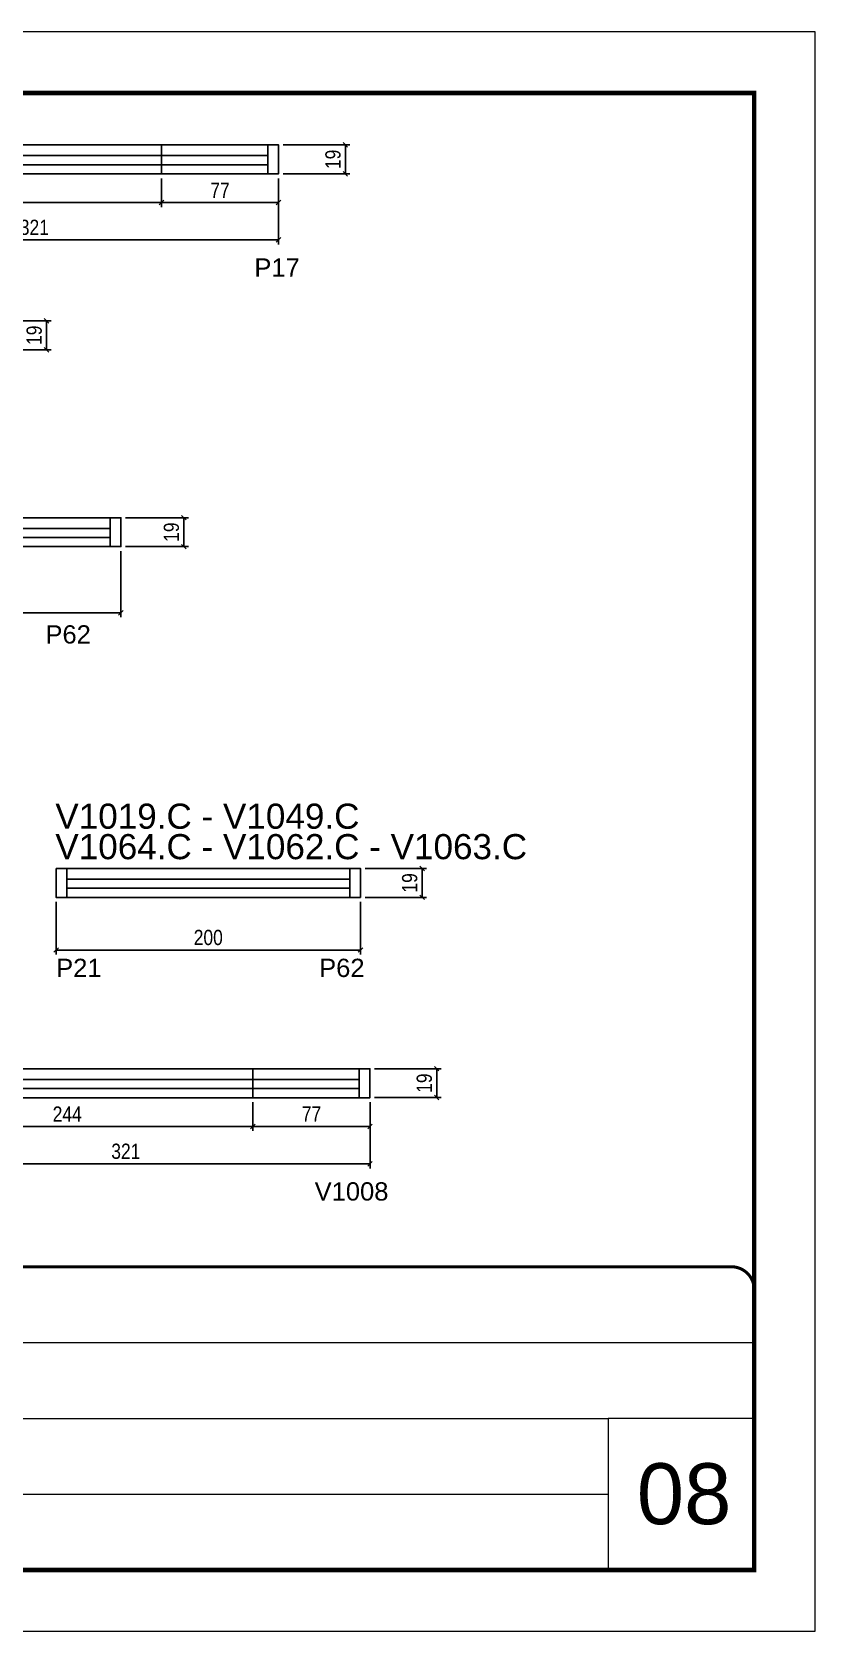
# Model space of a CAD drawing. Extents: x 1959 to 8212, y 239 to 4735.
# Drawn here: x 7698 to 8212, y 2537 to 3587 of the extents above; entities that cross this region are included whole.
import ezdxf

# ---------------------------------------------------------------- set-up
doc = ezdxf.new("R2010")
doc.units = 0
doc.linetypes.add('CONTINUO', pattern=[0])
doc.linetypes.add('DASHED', pattern=[0.75, 0.5, -0.25])
for name, color, linetype in [('5', 5, 'Continuous'), ('COTA', 241, 'Continuous'), ('NOMENCLATURA', 7, 'Continuous'), ('Painéis', 200, 'Continuous'), ('SARR_2.2x7', 40, 'Continuous')]:
    doc.layers.add(name, color=color, linetype=linetype)
for name, color, linetype, lineweight in [('CARIMBO', 255, 'Continuous', 9), ('Folhas', 255, 'Continuous', 9), ('SARRAFO DE PRESSAO', 251, 'DASHED', 9)]:
    doc.layers.add(name, color=color, linetype=linetype, lineweight=lineweight)
doc.styles.add('ARIAL', font='arial.ttf')
doc.styles.add('COTA TECNICA', font='techl___.ttf', dxfattribs={"height": 10})
doc.styles.add('COTA TECNICA-50', font='techl___.ttf', dxfattribs={"height": 10})
doc.styles.get("Standard").update_dxf_attribs({"font": 'arial.ttf'})
doc.dimstyles.new('COTA PAINEL-50', dxfattribs={"dimtxt": 10, "dimasz": 3, "dimexe": 3, "dimexo": 3, "dimgap": 3, "dimtad": 1, "dimdec": 1, "dimzin": 12, "dimdsep": 46, "dimtxsty": 'COTA TECNICA-50', "dimblk1": 'OBLIQUE', "dimblk2": 'OBLIQUE', "dimsah": 1, "dimcen": 0.9, "dimclrd": 4, "dimclre": 4, "dimclrt": 240, "dimadec": 1, "dimazin": 3, "dimtfac": 1, "dimtdec": 1, "dimtmove": 0, "dimatfit": 3, "dimfxl": 1, "dimtolj": 1, "dimtzin": 12, "dimarcsym": 0})
doc.dimstyles.new('PAINEL', dxfattribs={"dimtxt": 10, "dimasz": 3, "dimexe": 3, "dimexo": 3, "dimgap": 3, "dimtad": 1, "dimdec": 1, "dimzin": 12, "dimdsep": 46, "dimtxsty": 'COTA TECNICA', "dimblk1": 'OBLIQUE', "dimblk2": 'OBLIQUE', "dimsah": 1, "dimcen": 0.9, "dimclrd": 4, "dimclre": 4, "dimclrt": 240, "dimadec": 1, "dimazin": 3, "dimtfac": 1, "dimtdec": 1, "dimtmove": 0, "dimatfit": 3, "dimfxl": 1, "dimtolj": 1, "dimtzin": 12, "dimarcsym": 0})

# ---------------------------------------------------------------- blocks, each defined once
blk = doc.blocks.new('9999999999')
at = {"color": 30, "linetype": 'CONTINUO'}
for p, q in [((98564.6, 34379.6), (99584, 34379.6)), ((98564.6, 34329.8), (99488, 34329.8)), ((99584, 34329.8), (99488, 34329.8)), ((99488, 34329.8), (99488, 34230.2)), ((98564.6, 34280), (99488, 34280))]:
    blk.add_line(p, q, dxfattribs=at)
at = {"color": 30, "linetype": 'CONTINUO', "const_width": 2}
blk.add_lwpolyline([(99584, 34230.2), (99584, 34414.4, 0.414214), (99569, 34429.4), (98229, 34429.4, 0.414214), (98214, 34414.4), (98214, 34245.2, 0.414214), (98229, 34230.2), (99584, 34230.2)], format="xyb", dxfattribs=at)
at = {"layer": 'Folhas'}
blk.add_lwpolyline([(98139, 34190.2), (99624, 34190.2), (99624, 35240.2), (98139, 35240.2)], close=True, dxfattribs=at)
at = {"layer": 'Folhas', "color": 30, "const_width": 3}
blk.add_lwpolyline([(98214, 34230.2), (99584, 34230.2), (99584, 35200.2), (98214, 35200.2)], close=True, dxfattribs=at)
blk = doc.blocks.new('_Oblique')
at = {"color": 0, "linetype": 'ByBlock', "lineweight": -2}
blk.add_line((-0.5, -0.5), (0.5, 0.5), dxfattribs=at)
blk = doc.blocks.new('*D79')
at = {"layer": 'COTA', "color": 4, "linetype": 'ByBlock', "lineweight": -2, "transparency": 16777216}
for p, q in [((7538.7, 3490.5), (7538.7, 3447.1)), ((7859.7, 3490.5), (7859.7, 3447.1)), ((7538.7, 3450.1), (7859.7, 3450.1))]:
    blk.add_line(p, q, dxfattribs=at)
at = {"layer": 'Defpoints', "color": 0, "linetype": 'ByBlock', "transparency": 16777216}
for p in [(7538.7, 3493.5), (7859.7, 3493.5), (7859.7, 3450.1)]:
    blk.add_point(p, dxfattribs=at)
at = {"layer": 'COTA', "color": 4, "linetype": 'ByBlock', "lineweight": -2, "transparency": 16777216, "xscale": 3, "yscale": 3, "zscale": 3, "rotation": 180}
blk.add_blockref('_Oblique', (7538.7, 3450.1), dxfattribs=at)
at = {"layer": 'COTA', "color": 4, "linetype": 'ByBlock', "lineweight": -2, "transparency": 16777216, "xscale": 3, "yscale": 3, "zscale": 3}
blk.add_blockref('_Oblique', (7859.7, 3450.1), dxfattribs=at)
at = {"layer": 'COTA', "color": 240, "linetype": 'ByBlock', "transparency": 16777216, "insert": (7699.2, 3458.3), "char_height": 10, "attachment_point": 5, "style": 'COTA TECNICA-50'}
blk.add_mtext('\\A1;321', dxfattribs=at)
blk = doc.blocks.new('*D80')
at = {"layer": 'COTA', "color": 4, "lineweight": -2, "transparency": 16777216}
for p, q in [((7538.7, 3490.5), (7538.7, 3471.7)), ((7782.7, 3490.5), (7782.7, 3471.7)), ((7538.7, 3474.7), (7782.7, 3474.7))]:
    blk.add_line(p, q, dxfattribs=at)
at = {"layer": 'Defpoints', "color": 0, "transparency": 16777216}
for p in [(7538.7, 3493.5), (7782.7, 3493.5), (7782.7, 3474.7)]:
    blk.add_point(p, dxfattribs=at)
at = {"layer": 'COTA', "color": 4, "lineweight": -2, "transparency": 16777216, "xscale": 3, "yscale": 3, "zscale": 3, "rotation": 180}
blk.add_blockref('_Oblique', (7538.7, 3474.7), dxfattribs=at)
at = {"layer": 'COTA', "color": 4, "lineweight": -2, "transparency": 16777216, "xscale": 3, "yscale": 3, "zscale": 3}
blk.add_blockref('_Oblique', (7782.7, 3474.7), dxfattribs=at)
at = {"layer": 'COTA', "color": 240, "transparency": 16777216, "insert": (7660.7, 3482.7), "char_height": 10, "attachment_point": 5, "style": 'COTA TECNICA'}
blk.add_mtext('\\A1;244', dxfattribs=at)
blk = doc.blocks.new('*D81')
at = {"layer": 'COTA', "color": 4, "lineweight": -2, "transparency": 16777216}
for p, q in [((7782.7, 3490.5), (7782.7, 3471.7)), ((7859.7, 3490.5), (7859.7, 3471.7)), ((7782.7, 3474.7), (7859.7, 3474.7))]:
    blk.add_line(p, q, dxfattribs=at)
at = {"layer": 'Defpoints', "color": 0, "transparency": 16777216}
for p in [(7782.7, 3493.5), (7859.7, 3493.5), (7859.7, 3474.7)]:
    blk.add_point(p, dxfattribs=at)
at = {"layer": 'COTA', "color": 4, "lineweight": -2, "transparency": 16777216, "xscale": 3, "yscale": 3, "zscale": 3, "rotation": 180}
blk.add_blockref('_Oblique', (7782.7, 3474.7), dxfattribs=at)
at = {"layer": 'COTA', "color": 4, "lineweight": -2, "transparency": 16777216, "xscale": 3, "yscale": 3, "zscale": 3}
blk.add_blockref('_Oblique', (7859.7, 3474.7), dxfattribs=at)
at = {"layer": 'COTA', "color": 240, "transparency": 16777216, "insert": (7821.2, 3482.7), "char_height": 10, "attachment_point": 5, "style": 'COTA TECNICA'}
blk.add_mtext('\\A1;77', dxfattribs=at)
blk = doc.blocks.new('*D82')
at = {"layer": 'COTA', "color": 4, "lineweight": -2, "transparency": 16777216}
for p, q in [((7862.7, 3512.5), (7906.6, 3512.5)), ((7903.6, 3512.5), (7903.6, 3493.5)), ((7862.7, 3493.5), (7906.6, 3493.5))]:
    blk.add_line(p, q, dxfattribs=at)
at = {"layer": 'Defpoints', "color": 0, "transparency": 16777216}
for p in [(7859.7, 3512.5), (7859.7, 3493.5), (7903.6, 3493.5)]:
    blk.add_point(p, dxfattribs=at)
at = {"layer": 'COTA', "color": 4, "lineweight": -2, "transparency": 16777216, "xscale": 3, "yscale": 3, "zscale": 3}
for p, rotation in [((7903.6, 3512.5), 90), ((7903.6, 3493.5), 270)]:
    blk.add_blockref('_Oblique', p, dxfattribs=dict(at, rotation=rotation))
at = {"layer": 'COTA', "color": 240, "transparency": 16777216, "insert": (7895.5, 3503), "char_height": 10, "attachment_point": 5, "rotation": 90, "style": 'COTA TECNICA'}
blk.add_mtext('\\A1;19', dxfattribs=at)
blk = doc.blocks.new('*D236')
at = {"layer": 'COTA', "color": 4, "lineweight": -2, "transparency": 16777216}
for p, q in [((7666.4, 3397), (7710.2, 3397)), ((7707.2, 3397), (7707.2, 3378)), ((7666.4, 3378), (7710.2, 3378))]:
    blk.add_line(p, q, dxfattribs=at)
at = {"layer": 'Defpoints', "color": 0, "transparency": 16777216}
for p in [(7663.4, 3397), (7663.4, 3378), (7707.2, 3378)]:
    blk.add_point(p, dxfattribs=at)
at = {"layer": 'COTA', "color": 4, "lineweight": -2, "transparency": 16777216, "xscale": 3, "yscale": 3, "zscale": 3}
for p, rotation in [((7707.2, 3397), 90), ((7707.2, 3378), 270)]:
    blk.add_blockref('_Oblique', p, dxfattribs=dict(at, rotation=rotation))
at = {"layer": 'COTA', "color": 240, "transparency": 16777216, "insert": (7699.1, 3387.5), "char_height": 10, "attachment_point": 5, "rotation": 90, "style": 'COTA TECNICA'}
blk.add_mtext('\\A1;19', dxfattribs=at)
blk = doc.blocks.new('*D246')
at = {"layer": 'COTA', "color": 4, "lineweight": -2, "transparency": 16777216}
for p, q in [((7759, 3267.7), (7800.4, 3267.7)), ((7797.4, 3267.7), (7797.4, 3248.7)), ((7759, 3248.7), (7800.4, 3248.7))]:
    blk.add_line(p, q, dxfattribs=at)
at = {"layer": 'Defpoints', "color": 0, "transparency": 16777216}
for p in [(7756, 3267.7), (7756, 3248.7), (7797.4, 3248.7)]:
    blk.add_point(p, dxfattribs=at)
at = {"layer": 'COTA', "color": 4, "lineweight": -2, "transparency": 16777216, "xscale": 3, "yscale": 3, "zscale": 3}
for p, rotation in [((7797.4, 3267.7), 90), ((7797.4, 3248.7), 270)]:
    blk.add_blockref('_Oblique', p, dxfattribs=dict(at, rotation=rotation))
at = {"layer": 'COTA', "color": 240, "transparency": 16777216, "insert": (7789.3, 3258.2), "char_height": 10, "attachment_point": 5, "rotation": 90, "style": 'COTA TECNICA'}
blk.add_mtext('\\A1;19', dxfattribs=at)
blk = doc.blocks.new('*D247')
at = {"layer": 'COTA', "color": 4, "linetype": 'ByBlock', "lineweight": -2, "transparency": 16777216}
for p, q in [((7556, 3245.7), (7556, 3202.3)), ((7756, 3245.7), (7756, 3202.3)), ((7556, 3205.3), (7756, 3205.3))]:
    blk.add_line(p, q, dxfattribs=at)
at = {"layer": 'Defpoints', "color": 0, "linetype": 'ByBlock', "transparency": 16777216}
for p in [(7556, 3248.7), (7756, 3248.7), (7756, 3205.3)]:
    blk.add_point(p, dxfattribs=at)
at = {"layer": 'COTA', "color": 4, "linetype": 'ByBlock', "lineweight": -2, "transparency": 16777216, "xscale": 3, "yscale": 3, "zscale": 3, "rotation": 180}
blk.add_blockref('_Oblique', (7556, 3205.3), dxfattribs=at)
at = {"layer": 'COTA', "color": 4, "linetype": 'ByBlock', "lineweight": -2, "transparency": 16777216, "xscale": 3, "yscale": 3, "zscale": 3}
blk.add_blockref('_Oblique', (7756, 3205.3), dxfattribs=at)
at = {"layer": 'COTA', "color": 240, "linetype": 'ByBlock', "transparency": 16777216, "insert": (7656, 3213.4), "char_height": 10, "attachment_point": 5, "style": 'COTA TECNICA-50'}
blk.add_mtext('\\A1;200', dxfattribs=at)
blk = doc.blocks.new('*D272')
at = {"layer": 'COTA', "color": 4, "linetype": 'ByBlock', "lineweight": -2, "transparency": 16777216}
for p, q in [((7713.5, 3015.4), (7713.5, 2980.8)), ((7913.5, 3015.4), (7913.5, 2980.8)), ((7713.5, 2983.8), (7913.5, 2983.8))]:
    blk.add_line(p, q, dxfattribs=at)
at = {"layer": 'Defpoints', "color": 0, "linetype": 'ByBlock', "transparency": 16777216}
for p in [(7713.5, 3018.4), (7913.5, 3018.4), (7913.5, 2983.8)]:
    blk.add_point(p, dxfattribs=at)
at = {"layer": 'COTA', "color": 4, "linetype": 'ByBlock', "lineweight": -2, "transparency": 16777216, "xscale": 3, "yscale": 3, "zscale": 3, "rotation": 180}
blk.add_blockref('_Oblique', (7713.5, 2983.8), dxfattribs=at)
at = {"layer": 'COTA', "color": 4, "linetype": 'ByBlock', "lineweight": -2, "transparency": 16777216, "xscale": 3, "yscale": 3, "zscale": 3}
blk.add_blockref('_Oblique', (7913.5, 2983.8), dxfattribs=at)
at = {"layer": 'COTA', "color": 240, "linetype": 'ByBlock', "transparency": 16777216, "insert": (7813.5, 2992), "char_height": 10, "attachment_point": 5, "style": 'COTA TECNICA-50'}
blk.add_mtext('\\A1;200', dxfattribs=at)
blk = doc.blocks.new('*D273')
at = {"layer": 'COTA', "color": 4, "lineweight": -2, "transparency": 16777216}
for p, q in [((7916.5, 3037.4), (7957, 3037.4)), ((7954, 3037.4), (7954, 3018.4)), ((7916.5, 3018.4), (7957, 3018.4))]:
    blk.add_line(p, q, dxfattribs=at)
at = {"layer": 'Defpoints', "color": 0, "transparency": 16777216}
for p in [(7913.5, 3037.4), (7913.5, 3018.4), (7954, 3018.4)]:
    blk.add_point(p, dxfattribs=at)
at = {"layer": 'COTA', "color": 4, "lineweight": -2, "transparency": 16777216, "xscale": 3, "yscale": 3, "zscale": 3}
for p, rotation in [((7954, 3037.4), 90), ((7954, 3018.4), 270)]:
    blk.add_blockref('_Oblique', p, dxfattribs=dict(at, rotation=rotation))
at = {"layer": 'COTA', "color": 240, "transparency": 16777216, "insert": (7945.9, 3027.9), "char_height": 10, "attachment_point": 5, "rotation": 90, "style": 'COTA TECNICA'}
blk.add_mtext('\\A1;19', dxfattribs=at)
blk = doc.blocks.new('*D302')
at = {"layer": 'COTA', "color": 4, "linetype": 'ByBlock', "lineweight": -2, "transparency": 16777216}
for p, q in [((7598.8, 2883.9), (7598.8, 2840.4)), ((7919.8, 2883.9), (7919.8, 2840.4)), ((7598.8, 2843.4), (7919.8, 2843.4))]:
    blk.add_line(p, q, dxfattribs=at)
at = {"layer": 'Defpoints', "color": 0, "linetype": 'ByBlock', "transparency": 16777216}
for p in [(7598.8, 2886.9), (7919.8, 2886.9), (7919.8, 2843.4)]:
    blk.add_point(p, dxfattribs=at)
at = {"layer": 'COTA', "color": 4, "linetype": 'ByBlock', "lineweight": -2, "transparency": 16777216, "xscale": 3, "yscale": 3, "zscale": 3, "rotation": 180}
blk.add_blockref('_Oblique', (7598.8, 2843.4), dxfattribs=at)
at = {"layer": 'COTA', "color": 4, "linetype": 'ByBlock', "lineweight": -2, "transparency": 16777216, "xscale": 3, "yscale": 3, "zscale": 3}
blk.add_blockref('_Oblique', (7919.8, 2843.4), dxfattribs=at)
at = {"layer": 'COTA', "color": 240, "linetype": 'ByBlock', "transparency": 16777216, "insert": (7759.3, 2851.6), "char_height": 10, "attachment_point": 5, "style": 'COTA TECNICA-50'}
blk.add_mtext('\\A1;321', dxfattribs=at)
blk = doc.blocks.new('*D303')
at = {"layer": 'COTA', "color": 4, "lineweight": -2, "transparency": 16777216}
for p, q in [((7598.8, 2883.9), (7598.8, 2865)), ((7842.8, 2883.9), (7842.8, 2865)), ((7598.8, 2868), (7842.8, 2868))]:
    blk.add_line(p, q, dxfattribs=at)
at = {"layer": 'Defpoints', "color": 0, "transparency": 16777216}
for p in [(7598.8, 2886.9), (7842.8, 2886.9), (7842.8, 2868)]:
    blk.add_point(p, dxfattribs=at)
at = {"layer": 'COTA', "color": 4, "lineweight": -2, "transparency": 16777216, "xscale": 3, "yscale": 3, "zscale": 3, "rotation": 180}
blk.add_blockref('_Oblique', (7598.8, 2868), dxfattribs=at)
at = {"layer": 'COTA', "color": 4, "lineweight": -2, "transparency": 16777216, "xscale": 3, "yscale": 3, "zscale": 3}
blk.add_blockref('_Oblique', (7842.8, 2868), dxfattribs=at)
at = {"layer": 'COTA', "color": 240, "transparency": 16777216, "insert": (7720.8, 2876.1), "char_height": 10, "attachment_point": 5, "style": 'COTA TECNICA'}
blk.add_mtext('\\A1;244', dxfattribs=at)
blk = doc.blocks.new('*D304')
at = {"layer": 'COTA', "color": 4, "lineweight": -2, "transparency": 16777216}
for p, q in [((7842.8, 2883.9), (7842.8, 2865)), ((7919.8, 2883.9), (7919.8, 2865)), ((7842.8, 2868), (7919.8, 2868))]:
    blk.add_line(p, q, dxfattribs=at)
at = {"layer": 'Defpoints', "color": 0, "transparency": 16777216}
for p in [(7842.8, 2886.9), (7919.8, 2886.9), (7919.8, 2868)]:
    blk.add_point(p, dxfattribs=at)
at = {"layer": 'COTA', "color": 4, "lineweight": -2, "transparency": 16777216, "xscale": 3, "yscale": 3, "zscale": 3, "rotation": 180}
blk.add_blockref('_Oblique', (7842.8, 2868), dxfattribs=at)
at = {"layer": 'COTA', "color": 4, "lineweight": -2, "transparency": 16777216, "xscale": 3, "yscale": 3, "zscale": 3}
blk.add_blockref('_Oblique', (7919.8, 2868), dxfattribs=at)
at = {"layer": 'COTA', "color": 240, "transparency": 16777216, "insert": (7881.3, 2876.1), "char_height": 10, "attachment_point": 5, "style": 'COTA TECNICA'}
blk.add_mtext('\\A1;77', dxfattribs=at)
blk = doc.blocks.new('*D305')
at = {"layer": 'COTA', "color": 4, "lineweight": -2, "transparency": 16777216}
for p, q in [((7922.8, 2905.9), (7966.6, 2905.9)), ((7963.6, 2905.9), (7963.6, 2886.9)), ((7922.8, 2886.9), (7966.6, 2886.9))]:
    blk.add_line(p, q, dxfattribs=at)
at = {"layer": 'Defpoints', "color": 0, "transparency": 16777216}
for p in [(7919.8, 2905.9), (7919.8, 2886.9), (7963.6, 2886.9)]:
    blk.add_point(p, dxfattribs=at)
at = {"layer": 'COTA', "color": 4, "lineweight": -2, "transparency": 16777216, "xscale": 3, "yscale": 3, "zscale": 3}
for p, rotation in [((7963.6, 2905.9), 90), ((7963.6, 2886.9), 270)]:
    blk.add_blockref('_Oblique', p, dxfattribs=dict(at, rotation=rotation))
at = {"layer": 'COTA', "color": 240, "transparency": 16777216, "insert": (7955.5, 2896.4), "char_height": 10, "attachment_point": 5, "rotation": 90, "style": 'COTA TECNICA'}
blk.add_mtext('\\A1;19', dxfattribs=at)

msp = doc.modelspace()

# ---------------------------------------------------------------- linework, layer by layer
at = {"layer": 'Painéis', "linetype": 'ByBlock'}
for p, q in [((7782.73, 3512.51), (7782.73, 3493.51)), ((7842.76, 2905.85), (7842.76, 2886.85))]:
    msp.add_line(p, q, dxfattribs=at)
for points in [[(7538.73, 3512.51), (7538.73, 3493.51), (7859.73, 3493.51), (7859.73, 3512.51)], [(7556.05, 3267.7), (7556.05, 3248.7), (7756.05, 3248.7), (7756.05, 3267.7)], [(7713.46, 3037.39), (7713.46, 3018.39), (7913.46, 3018.39), (7913.46, 3037.39)], [(7598.76, 2905.85), (7598.76, 2886.85), (7919.76, 2886.85), (7919.76, 2905.85)]]:
    msp.add_lwpolyline(points, close=True, dxfattribs=at)
at = {"layer": 'SARR_2.2x7', "linetype": 'Continuous'}
for p, q in [((7852.73, 3512.51), (7852.73, 3493.51)), ((7545.73, 3505.51), (7852.73, 3505.51)), ((7545.73, 3499.51), (7852.73, 3499.51)), ((7749.05, 3267.7), (7749.05, 3248.7)), ((7563.05, 3260.7), (7749.05, 3260.7)), ((7563.05, 3254.7), (7749.05, 3254.7)), ((7720.46, 3037.39), (7720.46, 3018.39)), ((7906.46, 3037.39), (7906.46, 3018.39)), ((7720.46, 3030.39), (7906.46, 3030.39)), ((7720.46, 3024.39), (7906.46, 3024.39)), ((7605.76, 2898.85), (7912.76, 2898.85)), ((7912.76, 2905.85), (7912.76, 2886.85)), ((7605.76, 2892.85), (7912.76, 2892.85))]:
    msp.add_line(p, q, dxfattribs=at)

# ---------------------------------------------------------------- block references
at = {"layer": 'SARRAFO DE PRESSAO', "color": 6, "linetype": 'ByBlock'}
msp.add_blockref('9999999999', (-91411.71, -31653.56), dxfattribs=at)

# ---------------------------------------------------------------- texts
at = {"layer": '5', "linetype": 'Continuous'}
for s, rotation, p in [('P17', 0.00004, (7843.8, 3425.96)), ('P62', 359.99996, (7706.49, 3185.07)), ('P21', 0.00004, (7713.55, 2966.09)), ('P62', 359.99996, (7886.37, 2966.09)), ('V1008', 0.00004, (7883.43, 2819.31))]:
    msp.add_text(s, height=12, rotation=rotation, dxfattribs=at).set_placement(p)
at = {"layer": 'CARIMBO', "style": 'ARIAL'}
msp.add_text('08', height=40, dxfattribs=at).set_placement((8095.13, 2606.79))
at = {"layer": 'NOMENCLATURA', "linetype": 'Continuous'}
for s, p in [('V1019.C - V1049.C', (7712.99, 3063.45)), ('V1064.C - V1062.C - V1063.C', (7712.99, 3043.45))]:
    msp.add_text(s, height=16.5, dxfattribs=at).set_placement(p)

# ---------------------------------------------------------------- dimensions: what is measured, and where the dimension line sits
at = {"layer": 'COTA'}
for base, p1, p2, picture, middle in [((7903.56, 3493.51), (7859.73, 3512.51), (7859.73, 3493.51), '*D82', (7895.47, 3503.01)), ((7707.22, 3377.98), (7663.39, 3396.98), (7663.39, 3377.98), '*D236', (7699.14, 3387.48)), ((7797.37, 3248.7), (7756.05, 3267.7), (7756.05, 3248.7), '*D246', (7789.28, 3258.2)), ((7953.98, 3018.39), (7913.46, 3037.39), (7913.46, 3018.39), '*D273', (7945.89, 3027.89)), ((7963.59, 2886.85), (7919.76, 2905.85), (7919.76, 2886.85), '*D305', (7955.51, 2896.35))]:
    dim = msp.add_linear_dim(base=base, p1=p1, p2=p2, angle=90, dimstyle='PAINEL', dxfattribs=at)
    dim.commit()
    dim.dimension.update_dxf_attribs({"geometry": picture, "text_midpoint": middle})
at = {"layer": 'COTA', "color": 1, "linetype": 'ByBlock'}
for base, p1, p2, picture, middle in [((7859.73, 3450.09), (7538.73, 3493.51), (7859.73, 3493.51), '*D79', (7699.23, 3458.3)), ((7756.05, 3205.27), (7556.05, 3248.7), (7756.05, 3248.7), '*D247', (7656.05, 3213.37)), ((7913.46, 2983.85), (7713.46, 3018.39), (7913.46, 3018.39), '*D272', (7813.46, 2991.95)), ((7919.76, 2843.43), (7598.76, 2886.85), (7919.76, 2886.85), '*D302', (7759.26, 2851.65))]:
    dim = msp.add_linear_dim(base=base, p1=p1, p2=p2, dimstyle='COTA PAINEL-50', override={"dimarcsym": 1}, dxfattribs=at)
    dim.commit()
    dim.dimension.update_dxf_attribs({"geometry": picture, "text_midpoint": middle})
at = {"layer": 'COTA'}
for base, p1, p2, picture, middle in [((7782.73, 3474.67), (7538.73, 3493.51), (7782.73, 3493.51), '*D80', (7660.73, 3482.74)), ((7842.76, 2868.01), (7598.76, 2886.85), (7842.76, 2886.85), '*D303', (7720.76, 2876.08))]:
    dim = msp.add_linear_dim(base=base, p1=p1, p2=p2, dimstyle='PAINEL', dxfattribs=at)
    dim.commit()
    dim.dimension.update_dxf_attribs({"geometry": picture, "text_midpoint": middle})
for base, p1, p2, picture, middle in [((7859.73, 3474.67), (7782.73, 3493.51), (7859.73, 3493.51), '*D81', (7821.23, 3482.74)), ((7919.76, 2868.01), (7842.76, 2886.85), (7919.76, 2886.85), '*D304', (7881.26, 2876.08))]:
    dim = msp.add_linear_dim(base=base, p1=p1, p2=p2, dimstyle='PAINEL', override={"dimtmove": 1}, dxfattribs=at)
    dim.commit()
    dim.dimension.update_dxf_attribs({"geometry": picture, "text_midpoint": middle})

doc.saveas('drawing.dxf')
